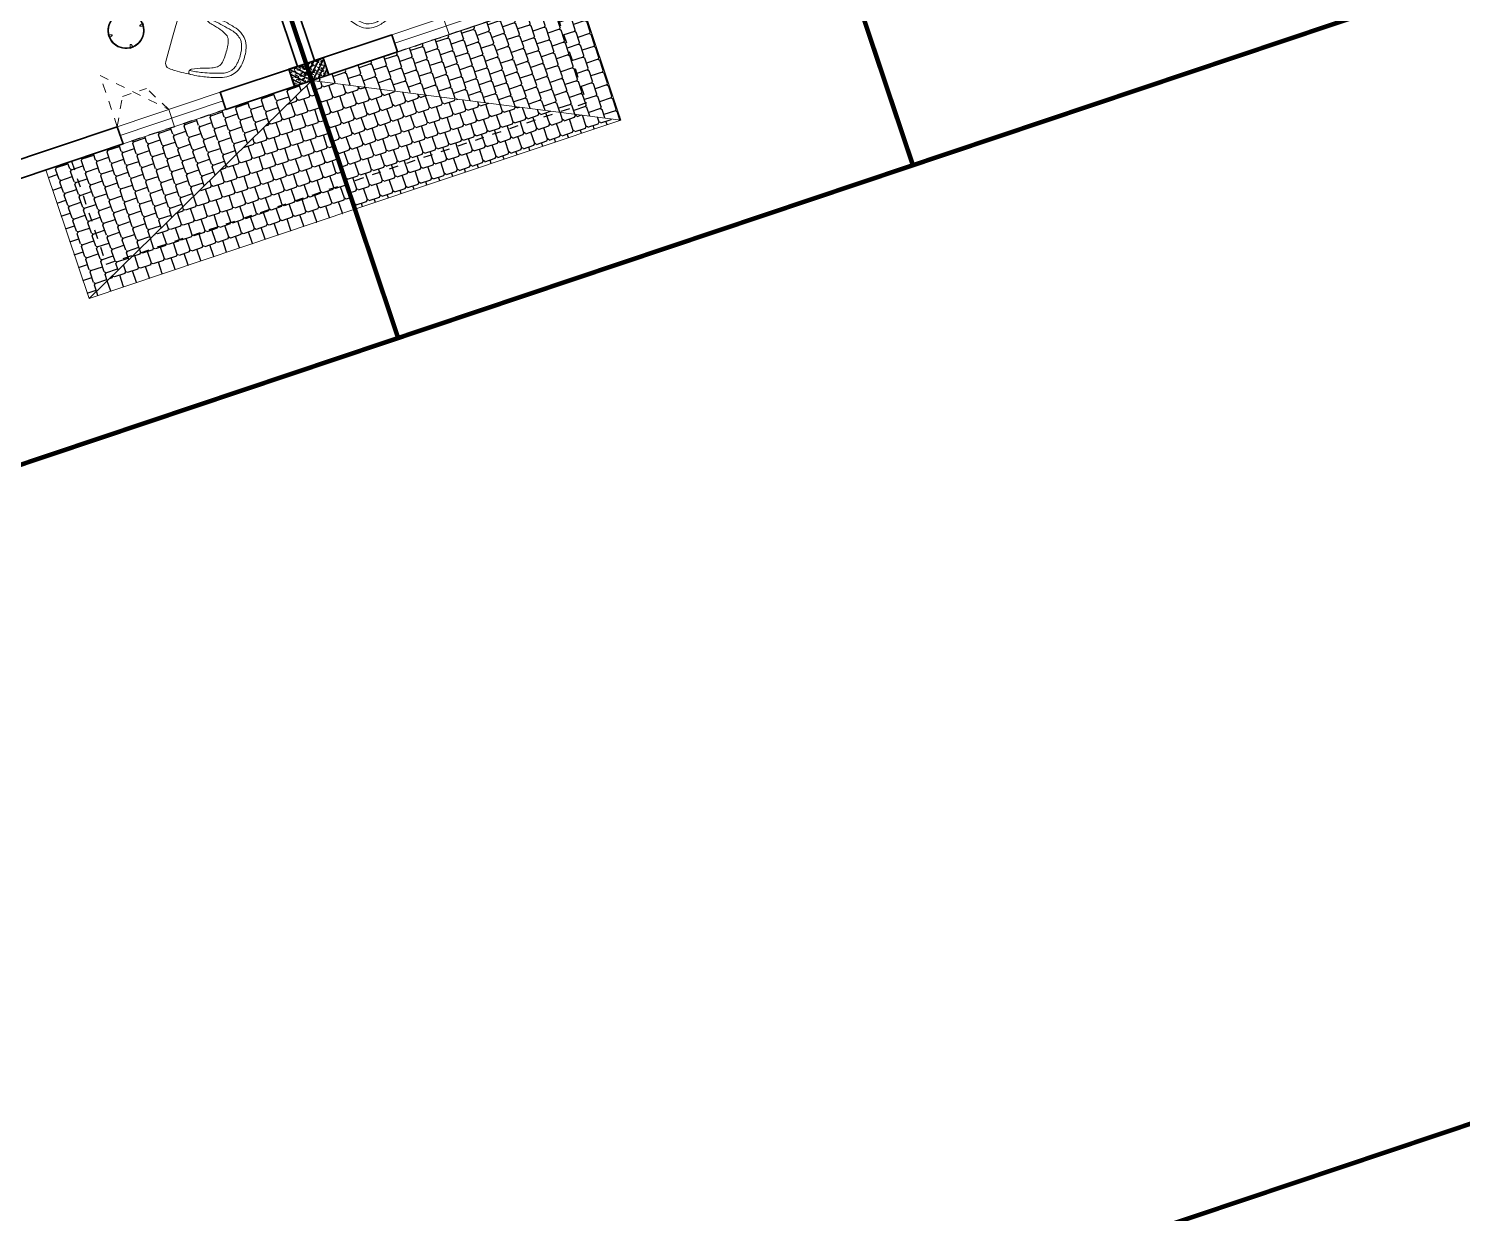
# Model space of a CAD drawing. Header units: metres. Extents: x 568332 to 569219, y 2065964 to 2066430.
# Drawn here: x 568558.81 to 568574.65, y 2066216.36 to 2066229.44 of the extents above; entities that cross this region are included whole.
import ezdxf

# ---------------------------------------------------------------- set-up
doc = ezdxf.new("R2010")
doc.units = ezdxf.units.M
doc.linetypes.add('HIDDEN', pattern=[0.375, 0.25, -0.125])
doc.linetypes.add('HIDDEN2', pattern=[0.1875, 0.125, -0.0625])
doc.layers.get('DEFPOINTS').update_dxf_attribs({"linetype": 'CONTINUOUS'})
for name, color, linetype, lineweight in [('-CONCRETE', 1, 'CONTINUOUS', 35), ('-DIM', 9, 'CONTINUOUS', 13), ('-DOOR', 137, 'CONTINUOUS', 9), ('-FURNITURE', 46, 'CONTINUOUS', 9), ('-HATCH', 8, 'CONTINUOUS', 5), ('-LINE1', 7, 'CONTINUOUS', 18), ('-LINE2', 252, 'CONTINUOUS', 9), ('-STEEL1', 1, 'CONTINUOUS', 35), ('-WALL', 4, 'CONTINUOUS', 35)]:
    doc.layers.add(name, color=color, linetype=linetype, lineweight=lineweight)
doc.layers.add('13. NET HATCH', color=252, linetype='CONTINUOUS')

# ---------------------------------------------------------------- blocks, each defined once
blk = doc.blocks.new('A$C7D524948')
at = {"layer": '-FURNITURE'}
for points in [[(-1.862645149230957e-09, 824.9500000011176, 0.02374928999430728), (-77.15000000130385, 820, 0.1110396266945436), (-175.0999999996275, 786.1500000022352, 0.08516816991690027), (-234.9500000011176, 733.25, 0.08855014736123698), (-281.5499999988824, 649.3499999996275, 0.02790636319614463), (-315.9500000011176, 525.5999999996275, 0.02834164487538841), (-340.4000000022352, 372.8000000007451, 0.04711987010175965), (-341.0999999996275, 283.4000000003725, 0.5135274654112972), (-284.5500000007451, 299.9500000011176, 0.05957759956988055), (-242.5500000026077, 413.6500000003725, -0.03446512451505389), (-213.1500000003725, 507.4499999992549, -0.05927668371543007), (-182.7500000009313, 564.2999999988824, -0.1661460996977688), (-133.4500000011176, 600.4000000003725, -0.0525641271264061), (-75.80000000074506, 611.9500000011176, -0.02855401869774651), (-1.862645149230957e-09, 614.6500000003725, -3.543335205159532)], [(-1.862645149230957e-09, 824.9500000011176, -0.02374928999430728), (77.14999999850988, 820.0000000018626, -0.1110396266945436), (175.0999999986961, 786.1500000003725, -0.08516816991690027), (234.9499999992549, 733.25, -0.08855014736123698), (281.5499999988824, 649.3499999996275, -0.02790636319614463), (315.9500000011176, 525.5999999996275, -0.02834164487538841), (340.3999999985099, 372.8000000007451, -0.04711987010175965), (341.0999999996275, 283.4000000022352, -0.5135274654112972), (284.5500000007451, 299.9499999992549, -0.05957759956988055), (242.5499999988824, 413.6499999985099, 0.03446512451505389), (213.1499999994412, 507.4500000011176, 0.05927668371543007), (182.75, 564.3000000007451, 0.1661460996977688), (133.4499999983236, 600.4000000003725, 0.0525641271264061), (75.79999999888241, 611.9499999992549, 0.02855401869774651), (-1.862645149230957e-09, 614.6500000003725, 3.543335205159532)], [(-0.5500000007450581, 774.1500000003725, 0.1055837687742558), (-137.8000000007451, 751.3000000007451, 0.08397584501256396), (-176, 728.25, 0.1493020227225411), (-241.2000000011176, 626.1999999992549, 0.02490854660583826), (-289.25, 424.1500000003725, 0.02643887537121914), (-306.5679914960638, 278.4068524483591, -0.8863330528017872)], [(-0.5500000007450581, 774.1500000003725, -0.1055837687742558), (136.6999999992549, 751.3000000007451, -0.08397584501256396), (174.8999999985099, 728.2500000018626, -0.1493020227225411), (240.0999999986961, 626.1999999992549, -0.02490854660583826), (288.1499999975786, 424.1500000003725, -0.02643887537121914), (305.467991495505, 278.4068524483591, 0.8863330528017872)], [(-342.8562581948936, 328.1164919566363, 0.02267140514630937), (-350.039135296829, 124.5, 0.01212164544072816), (-345.6391352973878, 57.0500000026077, 0.4055082152921144), (-279.3891352973878, 0), (0, 0)], [(342.8562581939623, 328.1164919547737, -0.02267140514630937), (350.0391352958977, 124.5, -0.01212164544072816), (345.6391352955252, 57.05000000074506, -0.4055082152921144), (279.3891352964565, 0), (0, 0)]]:
    blk.add_lwpolyline(points, format="xyb", dxfattribs=at)
blk = doc.blocks.new('tbl1')
at = {"layer": '-FURNITURE'}
for points in [[(-19.7318235830171, 199.0618887953169), (-20.00000000081491, 202.1778609547764), (19.99999999918509, 202.1778609547764), (19.73182358138729, 199.0618887953169), (-8.149072527885437e-10, 200.1778609545727)], [(-202.1778609555913, -20), (-202.1778609555913, 20), (-199.0618887961609, 19.7318235822022), (-200.1778609553294, 9.313225746154785e-10), (-199.0618887961609, -19.73182358033955)], [(202.1778609539615, -20), (199.0618887945311, -19.73182358033955), (200.1778609537287, 9.313225746154785e-10), (200.2090254699579, 19.83055200098897), (202.1778609539615, 20)], [(19.99999999918509, -202.1778609547764), (-20.00000000081491, -202.1778609547764), (-19.7318235830171, -199.061888795346), (-8.149072527885437e-10, -200.1778609546018), (19.73182358138729, -199.061888795346)]]:
    blk.add_hatch(color=256, dxfattribs=at).paths.add_polyline_path(points, flags=0)
at = {"layer": '-FURNITURE', "flags": 128}
for points in [[(-19.7318235830171, 199.061888795346), (-20.00000000081491, 202.1778609547764), (-8.149072527885437e-10, 202.1778609547764), (19.99999999918509, 202.1778609547764), (19.73182358138729, 199.061888795346)], [(-202.1778609555913, 0), (-202.1778609555913, 20), (-199.0618887961609, 19.7318235822022)], [(202.1778609539615, 0), (202.1778609539615, 20), (199.0618887945311, 19.7318235822022)], [(-19.7318235830171, -199.061888795346), (-20.00000000081491, -202.1778609547764), (-8.149072527885437e-10, -202.1778609547764), (19.99999999918509, -202.1778609547764), (19.73182358138729, -199.061888795346)]]:
    blk.add_lwpolyline(points, dxfattribs=at)
for points in [[(14.99999999918509, 193), (-15.00000000081491, 193), (-5.000000000814907, 163), (-8.149072527885437e-10, 163), (4.999999999185093, 163)], [(-193.0000000008149, -15), (-193.0000000008149, 15), (-163.0000000008149, 5), (-163.0000000008149, 0), (-163.0000000008149, -5)], [(192.9999999991851, -15), (192.9999999991851, 15), (162.9999999991851, 5), (162.9999999991851, 0), (162.9999999991851, -5)], [(14.99999999918509, -193), (-15.00000000081491, -193), (-5.000000000814907, -163), (-8.149072527885437e-10, -163), (4.999999999185093, -163)]]:
    blk.add_lwpolyline(points, close=True, dxfattribs=at)
at = {"layer": '-FURNITURE'}
for radius in [200.0000000000002, 193.0000000000002]:
    blk.add_circle((-8.149072527885437e-10, 0), radius, dxfattribs=at)
for radius, start, end in [(199.9999999999999, 90, 270), (199.9999999999998, 270, 90)]:
    blk.add_arc((0, 0), radius, start, end, dxfattribs=at)
blk = doc.blocks.new('18x35')
at = {"layer": '-HATCH'}
h = blk.add_hatch(dxfattribs=at)
h.set_pattern_fill('CHAU-01', color=256, scale=10, angle=-1.272221872585407e-14, pattern_type=2)
h.set_pattern_definition([(49.99999999999999, (0, 0), (71.72601826007535, -6.275213498259527), [7.5, -82.5]), (355, (0, 0), (-13.87513336129999, 75.21921337000119), [6, -66]), (100.4514, (5.977167999997619, -0.5229339999999638), (57.85093817140217, 68.94395420609534), [6.374019000000001, -70.1142112]), (46.18419999999998, (0, 20), (106.7241048625644, -16.55190143290183), [11.25, -123.75]), (96.63559999999998, (8.89367449999554, 18.62066930000003), (93.46627055487036, 97.41178709004416), [9.561028799999994, -105.1713]), (351.1842, (0, 20), (93.46619451336275, 97.41186009253245), [9, -99]), (20.99999999999998, (10, 15), (59.69070521184616, -40.2618890665339), [7.5, -82.5]), (326.0000000000001, (10, 15), (24.33153319215819, 72.5150045046853), [6, -66]), (71.45139999999999, (14.97422329999972, 11.64483940000002), (84.022262858149, 32.25304967099522), [6.374019000000001, -70.1142112]), (37.49999999999998, (0, 0), (1.215985531729074, 33.28938538313115), [0, -65.19999999999999, 0, -67, 0, -66.25]), (7.499999999999987, (0, 0), (26.30695374421487, 39.44117118823602), [0, -38.2, 0, -63.7, 0, -25.25]), (327.5, (-22.30000000000291, 0), (53.3822436172409, -2.255487173437988), [0, -25, 0, -78, 0, -103.5]), (317.5, (-32.30000000000291, 0), (58.31861693423862, 10.01049823323176), [0, -32.5, 0, -51.8, 0, -73.5]), (44.99999999999999, (0, 0), (-30.05203820042826, 30.05203820042828), []), (44.99999999999999, (0, 12.25), (-30.05203820042826, 30.05203820042828), [])])
h.paths.add_polyline_path([(96508.03118051568, 47993.04977023201), (96508.03118051568, 47793.04977023201), (96708.03118051568, 47793.04977023201), (96708.03118051568, 47993.04977023201)])
at = {"layer": '-STEEL1'}
blk.add_lwpolyline([(96508.03118051568, 47793.04977023201), (96708.03118051568, 47793.04977023201), (96708.03118051568, 47993.04977023201), (96508.03118051568, 47993.04977023201)], close=True, dxfattribs=at)
blk = doc.blocks.new('M1-T3')
at = {"layer": '13. NET HATCH'}
h = blk.add_hatch(dxfattribs=at)
h.set_pattern_fill('MAIGO-12', color=256, scale=300)
h.set_pattern_definition([(0, (-46196.35689473167, 2410.747047374218), (75, 150), [120, -30, 120, -30]), (90, (-46211.35689473167, 2425.747047374218), (-74.99999999999999, 150), [135, -165]), (45, (-46226.35689473167, 2410.747047374218), (75.00000000142687, 150.0000000028537), [21.213203436, -403.0508652]), (135, (-46196.35689473167, 2410.747047374218), (-75.00000000142686, 150.0000000028537), [21.213203436, -403.0508652])])
edge = h.paths.add_edge_path()
edge.add_line((191581.8515094951, 32452.07920314984), (194681.854696395, 32452.07920314984))
edge.add_line((194681.854696395, 32452.07920314984), (191581.9124009378, 33951.64109416441))
edge.add_line((191581.9124009378, 33951.64109416441), (191581.8478786649, 32452.07920314984))
h = blk.add_hatch(dxfattribs=at)
h.set_pattern_fill('MAIGO-12', color=256, scale=300, angle=90)
h.set_pattern_definition([(90, (-46286.35689473167, 2500.747047374218), (-150, 75.00000000000001), [120, -30, 120, -30]), (180, (-46301.35689473167, 2485.747047374218), (-150, -74.99999999999997), [135, -165]), (135, (-46286.35689473167, 2470.747047374218), (-150.0000000028537, 75.00000000142688), [21.213203436, -403.0508652]), (225, (-46286.35689473167, 2500.747047374218), (-150.0000000028537, -75.00000000142684), [21.213203436, -403.0508652])])
h.paths.add_polyline_path([(191581.9124009378, 33951.64109416441), (194681.854696395, 33952.07920314984), (194681.854696395, 32452.07920314984)])
at = {"layer": '-CONCRETE', "color": 1, "linetype": 'HIDDEN', "ltscale": 10, "const_width": 50}
blk.add_lwpolyline([(191581.7177010371, 50951.98888872014), (197581.6939540912, 50951.98888872005), (197581.7429788466, 30952.01227472891), (191581.7667257926, 30952.01227472891)], close=True, dxfattribs=at)
at = {"layer": '-DOOR'}
for p, q in [((192581.8478786653, 34151.64109416441), (193781.5453857174, 34151.93961700374)), ((192581.8478786653, 34151.64109416441), (193781.8478786653, 34151.64109416441)), ((193181.8478786653, 34151.64109416441), (193181.8976078634, 33951.79040559322)), ((192581.8478786653, 34051.64109416441), (193781.5453857174, 34051.93961700374)), ((192581.8478786653, 34051.64109416441), (193781.8478786653, 34051.64109416441)), ((192581.8478786653, 33951.64109416441), (193781.5453857174, 33951.93961700374)), ((192581.8478786653, 33951.64109416441), (193781.8478786653, 33951.64109416441)), ((192581.912400938, 33951.64109416441), (193781.6099079902, 33951.93961700374)), ((192581.912400938, 33951.64109416441), (193781.912400938, 33951.64109416441))]:
    blk.add_line(p, q, dxfattribs=at)
at = {"layer": '-LINE1', "lineweight": 18}
blk.add_lwpolyline([(191581.7411493842, 50951.93153578669), (197581.7174024383, 50951.9315357866), (197581.7664271937, 30951.95492153367), (191581.7901741396, 30951.95492153367)], close=True, dxfattribs=at)
at = {"layer": '-LINE1'}
blk.add_lwpolyline([(194681.854696395, 32452.07920314984), (191581.8478786649, 32452.07920314984), (191581.8478786649, 33951.64109416441), (194681.854696395, 33951.64109416441)], close=True, dxfattribs=at)
for points in [[(191581.8515094951, 32452.07920314984), (194681.854696395, 32452.07920314984), (191581.9124009378, 33951.64109416441), (191581.9124009378, 33951.64109416441), (191581.8478786649, 32452.07920314984)], [(191581.9124009378, 33951.64109416441), (194681.854696395, 33952.07920314984), (194681.854696395, 32452.07920314984), (191581.9124009378, 33951.64109416441)]]:
    blk.add_lwpolyline(points, dxfattribs=at)
at = {"layer": '-LINE2', "linetype": 'HIDDEN2', "ltscale": 10}
for p, q in [((193781.5453857174, 34751.64109416441), (193181.6966321914, 34151.79035558407)), ((193781.5453857174, 34151.64109416441), (193781.5453857174, 34751.64109416441)), ((193181.6966321914, 34151.79035558407), (193342.0853763854, 34451.79035558407)), ((193621.1566415234, 34451.64109416441), (193342.0853763854, 34451.79035558407)), ((193781.5453857174, 34151.64109416441), (193621.1566415234, 34451.64109416441))]:
    blk.add_line(p, q, dxfattribs=at)
at = {"layer": '-WALL'}
for p, q in [((191581.8478786649, 33951.64109416441), (191581.8478786809, 43452.06833831834)), ((191681.7713520145, 38551.57990947185), (191681.7713520063, 34151.64109416441)), ((191681.7713520063, 34151.64109416441), (192581.8478786653, 34151.64109416441)), ((192581.8478786653, 34151.64109416441), (192581.8478786653, 33951.64109416441)), ((193781.8478786653, 34151.64109416441), (193781.8478786653, 33951.64109416441)), ((193781.8478786653, 34151.64109416441), (195381.8478786653, 34151.64109416441)), ((191581.8478786649, 33951.64109416441), (192581.8478786653, 33951.64109416441)), ((191581.9124009378, 33951.64109416441), (192581.912400938, 33951.64109416441)), ((193781.8478786653, 33951.64109416441), (195381.8478786653, 33951.64109416441))]:
    blk.add_line(p, q, dxfattribs=at)
at = {"layer": 'DEFPOINTS', "linetype": 'HIDDEN', "ltscale": 5}
blk.add_lwpolyline([(194381.854696395, 32752.07920314984), (191581.8546963948, 32752.07920314984), (191581.8546963948, 33952.07920314984), (194381.854696395, 33952.07920314984)], close=True, dxfattribs=at)
at = {"layer": '-FURNITURE', "rotation": 124.1219197484613}
blk.add_blockref('A$C7D524948', (192886.5647238961, 34897.51360994639), dxfattribs=at)
at = {"layer": '-STEEL1'}
blk.add_blockref('18x35', (95073.7148716847, -13841.29724864391), dxfattribs=at)
at = {"layer": '-WALL'}
blk.add_blockref('tbl1', (193351.9857349284, 35130.00683344046), dxfattribs=at)
blk = doc.blocks.new('M1-T3.1')
at = {"layer": '-CONCRETE', "color": 1, "linetype": 'HIDDEN', "ltscale": 10, "const_width": 50}
blk.add_lwpolyline([(339345.991792275, 50951.97500556499), (345345.9680453291, 50951.97500556491), (345346.0170700845, 30951.99839157377), (339346.0408170305, 30951.99839157377)], close=True, dxfattribs=at)

msp = doc.modelspace()

# ---------------------------------------------------------------- block references
at = {"layer": '-DIM', "yscale": 0.001, "zscale": 0.001}
for name, p, xscale, rotation in [('M1-T3', (568754.3686673476, 2066257.635784058), -0.001, 18.5516401755757), ('M1-T3.1', (568888.9783166348, 2066355.439462479), 0.001, 198.5500272218371)]:
    msp.add_blockref(name, p, dxfattribs=dict(at, xscale=xscale, rotation=rotation))

# ---------------------------------------------------------------- next in the draw order: block references
at = {"layer": '-DIM', "xscale": 0.001, "yscale": 0.001, "zscale": 0.001, "rotation": 18.55152071404751}
msp.add_blockref('M1-T3', (568391.1151365271, 2066135.729200282), dxfattribs=at)

# ---------------------------------------------------------------- next in the draw order: block references
at = {"layer": '-DIM', "xscale": -0.001, "yscale": 0.001, "zscale": 0.001, "rotation": 18.5516401755757}
msp.add_blockref('M1-T3', (568765.7455040042, 2066261.454037277), dxfattribs=at)

doc.saveas('drawing.dxf')
